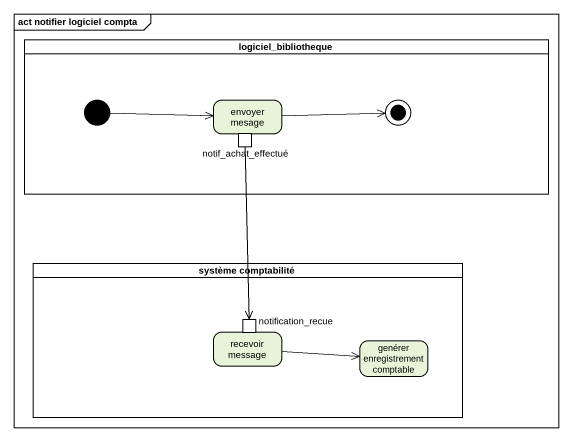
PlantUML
@startuml
mainframe act notifier logiciel compta
hide empty description
state logiciel_bibliotheque <<partition>> {
  state "envoyer mesage" as envoyer_mesage {
    state notif_achat_effectué <<outputPin>>
  }
  [*] -right-> envoyer_mesage
  envoyer_mesage -right-> [*]
}
state "système comptabilité" as système_comptabilité <<partition>> {
  state "recevoir message" as recevoir_message {
    state notification_recue <<inputPin>>
  }
  state "genérer enregistrement comptable" as genérer_enregistrement
}
notif_achat_effectué --> notification_recue
recevoir_message -right-> genérer_enregistrement
@enduml
